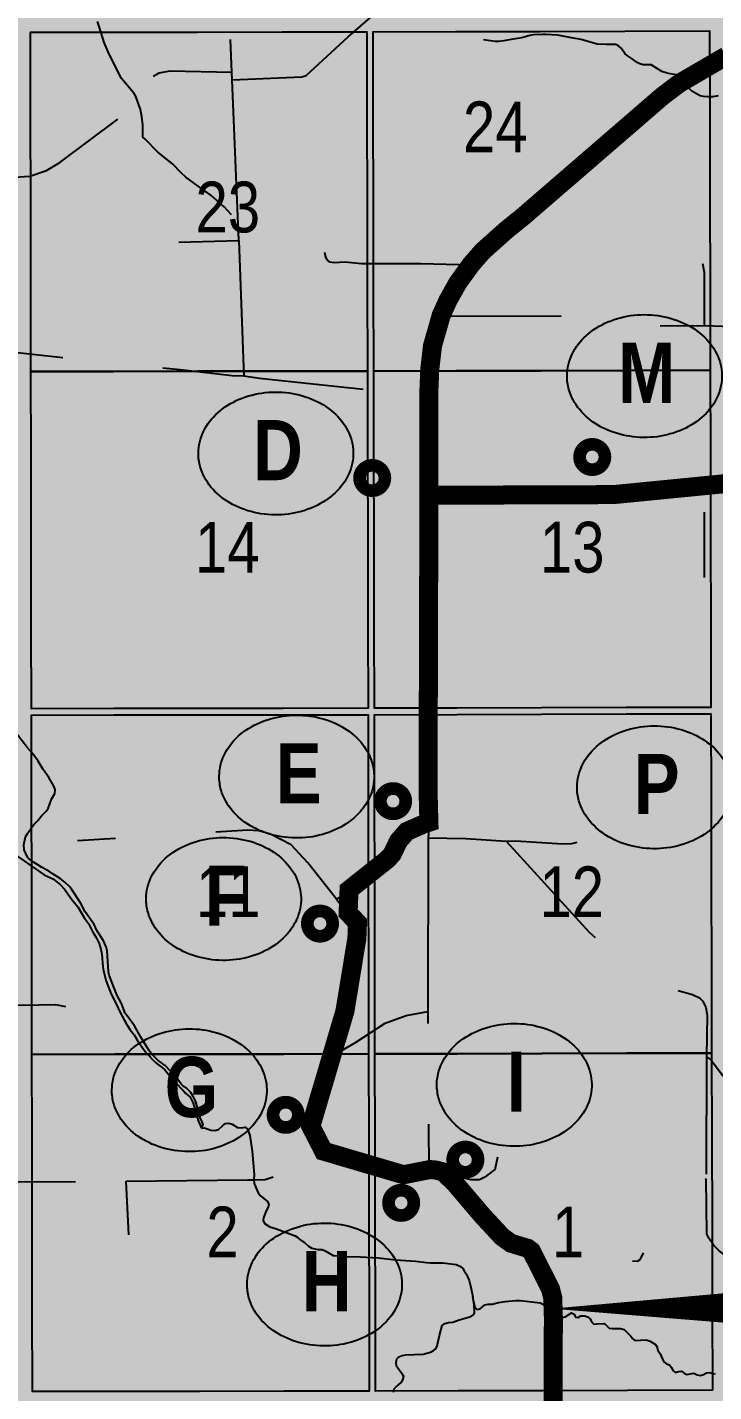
# Model space of a CAD drawing. Extents: x 507565 to 531726, y 6009554 to 6022365.
# Drawn here: x 523152 to 523260.3, y 6015464.9 to 6015680.3 of the extents above; entities that cross this region are included whole.
import ezdxf
from ezdxf.enums import TextEntityAlignment as Align

# ---------------------------------------------------------------- set-up
doc = ezdxf.new("R2010")
doc.units = 0
doc.header["$LTSCALE"] = 5
doc.linetypes.add('DASHED2', pattern=[9.525, 6.35, -3.175])
for name, color, linetype in [('CG-NOTES', 7, 'Continuous'), ('Quarters', 8, 'Continuous'), ('RoadSeg', 57, 'DASHED2'), ('ROUTE-MAP-ROUTE', 90, 'Continuous'), ('T-WATER', 160, 'Continuous'), ('T-WATER-H', 133, 'Continuous')]:
    doc.layers.add(name, color=color, linetype=linetype)
doc.layers.add('ROUTE-MAP-BACKGROUND-H', color=7, linetype='Continuous', true_color=0xf0ebff)
doc.styles.add('120', font='ARIALN.TTF', dxfattribs={"height": 13})
doc.styles.add('BOLD', font='ARIALNB.TTF')

# ---------------------------------------------------------------- blocks, each defined once
blk = doc.blocks.new('AA')
at = {"const_width": 4}
blk.add_lwpolyline([(-1, 0, 1), (1, 0, 1)], format="xyb", close=True, dxfattribs=at)
blk.add_circle((0, 0), 2)
blk = doc.blocks.new('Route_Letters')
h = blk.add_hatch(color=255)
h.dxf.hatch_style = 1
edge = h.paths.add_edge_path()
edge.add_ellipse((-0.12, 0.46), major_axis=(-11.97, 0), ratio=0.789318, start_angle=0, end_angle=360)
at = {"color": 5}
blk.add_open_spline([(-12.34, 0.46), (-12.34, -0.25), (-12.24, -0.97), (-11.72, -2.79), (-11.14, -3.88), (-9.56, -5.81), (-8.54, -6.66), (-6.22, -8.02), (-4.9, -8.54), (-2.12, -9.17), (-0.66, -9.3), (2.22, -9.13), (3.64, -8.84), (6.27, -7.89), (7.48, -7.22), (9.54, -5.6), (10.38, -4.64), (11.6, -2.54), (11.97, -1.4), (12.18, 0.91), (12.02, 2.08), (11.2, 4.3), (10.54, 5.35), (8.8, 7.2), (7.72, 7.99), (5.29, 9.24), (3.93, 9.68), (1.11, 10.18), (-0.35, 10.23), (-3.22, 9.91), (-4.61, 9.55), (-7.16, 8.47), (-8.32, 7.75), (-10.24, 6.02), (-11, 5.02), (-12.05, 2.86), (-12.32, 1.7), (-12.34, 0.52), (-12.34, 0.49), (-12.34, 0.46)], degree=3, knots=[0, 0, 0, 0, 0.219529, 0.219529, 0.575727, 0.575727, 0.931924, 0.931924, 1.288121, 1.288121, 1.644318, 1.644318, 2.000515, 2.000515, 2.356712, 2.356712, 2.712909, 2.712909, 3.069107, 3.069107, 3.425304, 3.425304, 3.781501, 3.781501, 4.137698, 4.137698, 4.493895, 4.493895, 4.850092, 4.850092, 5.20629, 5.20629, 5.562487, 5.562487, 5.918684, 5.918684, 6.274881, 6.274881, 6.283185, 6.283185, 6.283185, 6.283185], dxfattribs=at)
at = {"color": 14, "style": 'BOLD'}
blk.add_attdef('A', text='', height=9.5, dxfattribs=at).set_placement((0.22, 0.98), align=Align.MIDDLE)

msp = doc.modelspace()

# ---------------------------------------------------------------- hatches: boundary and pattern name
at = {"layer": 'ROUTE-MAP-BACKGROUND-H'}
h = msp.add_hatch(color=256, dxfattribs=at)
h.dxf.hatch_style = 1
h.paths.add_polyline_path([(523871.081, 6016124.178), (523873.071, 6015800.356), (523917.515, 6015800.58), (523923.823, 6014811.294), (522926.315, 6014807.962), (522925.895, 6015778.478), (522873.584, 6015778.442), (522873.69, 6016121.495)])
at = {"layer": 'T-WATER-H'}
h = msp.add_hatch(color=256, dxfattribs=at)
h.dxf.hatch_style = 1
h.paths.add_polyline_path([(523133.945, 6015589.961), (523133.575, 6015590.286), (523131.929, 6015592.244), (523131.361, 6015593.153), (523129.807, 6015595.128), (523128.063, 6015596.936), (523126.883, 6015597.926), (523125.442, 6015599.371), (523125.111, 6015599.725), (523124.162, 6015601.002), (523123.003, 6015601.959), (523122.236, 6015602.677), (523120.924, 6015603.508), (523120.124, 6015604.138), (523119.248, 6015604.658), (523117.81, 6015605.356), (523116.237, 6015605.925), (523114.775, 6015606.63), (523112.212, 6015607.502), (523109.862, 6015607.871), (523109.324, 6015608.018), (523107.824, 6015608.612), (523106.492, 6015609.38), (523104.379, 6015610.972), (523102.062, 6015612.907), (523100.044, 6015614.449), (523097.796, 6015616.239), (523096.986, 6015617.134), (523096.072, 6015618.405), (523095.821, 6015618.89), (523095.397, 6015619.972), (523095.15, 6015620.456), (523094.072, 6015622.317), (523093.306, 6015623.768), (523092.439, 6015625.106), (523091.649, 6015626.456), (523091.11, 6015627.347), (523090.174, 6015628.532), (523089.601, 6015629.431), (523088.529, 6015630.53), (523087.611, 6015631.707), (523086.896, 6015632.46), (523085.949, 6015633.686), (523085.081, 6015634.989), (523084.752, 6015635.392), (523084.022, 6015636.085), (523083.031, 6015637.248), (523081.893, 6015638.296), (523080.068, 6015640.77), (523079.044, 6015641.959), (523078.446, 6015642.782), (523078.032, 6015643.205), (523077.771, 6015643.471), (523077.368, 6015643.856), (523076.482, 6015645.151), (523075.797, 6015645.887), (523075.2, 6015646.718), (523074.2, 6015647.815), (523073.842, 6015648.132), (523073.02, 6015648.715), (523072.107, 6015649.198), (523071.582, 6015649.36), (523071.009, 6015649.395), (523069.583, 6015649.386), (523068.937, 6015649.311), (523067.227, 6015648.917), (523066.185, 6015648.552), (523065.269, 6015648.077), (523064.914, 6015647.758), (523064.047, 6015646.545), (523063.667, 6015646.222), (523063.103, 6015646.073), (523062.448, 6015646.027), (523059.394, 6015647.143), (523058.277, 6015647.379), (523057.678, 6015647.473), (523053.648, 6015647.448), (523053.015, 6015647.5), (523051.331, 6015647.817), (523049.475, 6015648.019), (523048.306, 6015648.264), (523047.339, 6015648.659), (523046.309, 6015648.994), (523045.493, 6015649.565), (523044.624, 6015650.376), (523044.185, 6015650.957), (523043.957, 6015651.413), (523043.814, 6015651.745), (523043.616, 6015652.488), (523043.486, 6015653.154), (523043.293, 6015654.082), (523043.275, 6015655.416), (523043.192, 6015656.061), (523042.902, 6015657.214), (523042.54, 6015658.287), (523041.726, 6015660.341), (523040.749, 6015662.12), (523040.423, 6015662.524), (523038.918, 6015664.016), (523037.786, 6015665.013), (523037.088, 6015665.794), (523035.907, 6015666.79), (523035.06, 6015667.333), (523034.113, 6015667.782), (523033.567, 6015667.915), (523032.971, 6015667.994), (523032.3, 6015667.953), (523029.281, 6015667.424), (523027.665, 6015666.967), (523025.551, 6015666.213), (523023.746, 6015665.179), (523022.993, 6015664.523), (523021.67, 6015663.746), (523020.873, 6015663.182), (523019.722, 6015662.143), (523019.012, 6015661.4), (523017.471, 6015660.086), (523016.887, 6015659.509), (523015.739, 6015658.222), (523014.49, 6015656.622), (523013.499, 6015655.549), (523012.211, 6015653.918), (523011.747, 6015653.092), (523010.866, 6015651.767), (523008.446, 6015647.78), (523008.237, 6015647.318), (523007.825, 6015645.639), (523007.634, 6015645.152), (523006.939, 6015643.765), (523006.894, 6015643.614), (523006.801, 6015643.348), (523006.711, 6015643.082), (523005.891, 6015640.689), (523005.394, 6015639.723), (523004.771, 6015638.19), (523003.451, 6015634.721), (523003.002, 6015633.827), (523002.261, 6015631.805), (523001.415, 6015629.792), (523001.049, 6015628.121), (523000.511, 6015626.28), (523000.316, 6015625.379), (523000.207, 6015624.113), (522999.977, 6015622.977), (522999.736, 6015620.505), (522999.726, 6015619.82), (522999.796, 6015619.187), (522999.847, 6015619.042), (523000.25, 6015618.25), (523000.913, 6015617.492), (523001.648, 6015616.127), (523002.044, 6015615.853), (523002.549, 6015615.684), (523003.153, 6015615.596), (523005.008, 6015615.818), (523005.669, 6015615.809), (523006.128, 6015615.575), (523006.546, 6015615.274), (523006.847, 6015614.885), (523007.96, 6015613.143), (523009.144, 6015611.583), (523009.443, 6015611.2), (523010.147, 6015610.459), (523010.533, 6015610.134), (523010.853, 6015609.733), (523011.101, 6015609.301), (523011.268, 6015608.747), (523011.359, 6015608.113), (523011.437, 6015606.766), (523011.628, 6015606.25), (523011.869, 6015605.787), (523012.941, 6015604.104), (523013.928, 6015602.277), (523014.282, 6015601.223), (523014.676, 6015599.516), (523014.88, 6015598.973), (523015.132, 6015598.507), (523016.388, 6015596.989), (523016.637, 6015596.535), (523016.988, 6015595.621), (523016.998, 6015595.595), (523017.251, 6015595.022), (523017.658, 6015594.005), (523018.35, 6015591.87), (523018.504, 6015591.322), (523018.697, 6015590.114), (523018.754, 6015587.447), (523018.629, 6015586.229), (523018.528, 6015582.963), (523018.369, 6015581.783), (523018.288, 6015580.535), (523018.283, 6015577.856), (523018.458, 6015577.315), (523018.882, 6015576.327), (523019.128, 6015575.883), (523019.816, 6015575.161), (523020.589, 6015574.592), (523021.296, 6015573.905), (523022.496, 6015573.076), (523023.947, 6015572.074), (523024.997, 6015571.347), (523027.184, 6015569.999), (523029.473, 6015568.794), (523030.867, 6015568.147), (523031.35, 6015567.963), (523034.063, 6015567.214), (523035.557, 6015566.66), (523037.137, 6015566.224), (523038.111, 6015565.832), (523038.952, 6015565.293), (523039.203, 6015564.869), (523039.29, 6015564.239), (523039.383, 6015562.226), (523039.532, 6015560.937), (523039.901, 6015559.95), (523040.87, 6015558.151), (523041.504, 6015557.413), (523042.704, 6015556.485), (523043.549, 6015555.997), (523043.783, 6015555.893), (523044.789, 6015555.448), (523046.028, 6015555.051), (523047.157, 6015554.389), (523049.486, 6015553.329), (523051.066, 6015552.85), (523051.563, 6015552.617), (523053.199, 6015551.467), (523053.887, 6015550.791), (523055.041, 6015549.809), (523055.7, 6015549.078), (523056.094, 6015548.733), (523056.531, 6015548.452), (523057.953, 6015547.865), (523059.146, 6015547.667), (523059.83, 6015547.652), (523060.458, 6015547.719), (523064.982, 6015548.906), (523065.494, 6015549.144), (523066.284, 6015549.746), (523066.719, 6015550.01), (523067.208, 6015550.217), (523069.422, 6015550.958), (523069.888, 6015551.19), (523071.193, 6015552.092), (523072.046, 6015552.634), (523072.543, 6015552.853), (523073.648, 6015553.211), (523074.845, 6015553.463), (523075.469, 6015553.535), (523077.521, 6015553.644), (523079.676, 6015554.297), (523080.295, 6015554.405), (523080.94, 6015554.461), (523081.554, 6015554.418), (523082.601, 6015554.122), (523083.19, 6015554.018), (523083.804, 6015554.026), (523084.327, 6015554.232), (523086.649, 6015555.446), (523087.088, 6015555.713), (523088.306, 6015556.65), (523089.204, 6015557.176), (523089.712, 6015557.37), (523090.349, 6015557.455), (523091.656, 6015558.212), (523092.619, 6015558.637), (523093.517, 6015559.144), (523094.351, 6015559.692), (523094.72, 6015560.005), (523095.793, 6015561.126), (523096.228, 6015561.398), (523097.906, 6015562.194), (523098.189, 6015562.328), (523098.606, 6015562.649), (523098.909, 6015562.996), (523099.566, 6015563.747), (523099.862, 6015564.162), (523100.837, 6015565.981), (523101.057, 6015566.465), (523101.366, 6015567.524), (523101.596, 6015567.98), (523102.232, 6015568.741), (523102.597, 6015569.07), (523103.035, 6015569.363), (523103.531, 6015569.603), (523104.535, 6015569.978), (523107.448, 6015570.625), (523108.031, 6015570.782), (523109.082, 6015571.173), (523109.752, 6015571.21), (523110.353, 6015571.117), (523110.888, 6015570.939), (523111.362, 6015570.707), (523112.722, 6015569.884), (523113.908, 6015568.953), (523114.924, 6015567.881), (523115.303, 6015567.55), (523115.727, 6015567.285), (523118.804, 6015566.227), (523121.498, 6015565.432), (523121.7, 6015564.919), (523121.472, 6015564.459), (523120.049, 6015563.124), (523119.448, 6015562.337), (523118.982, 6015561.43), (523118.628, 6015560.429), (523118.471, 6015559.875), (523118.383, 6015558.635), (523118.473, 6015555.174), (523118.797, 6015551.132), (523118.951, 6015546.295), (523119.025, 6015545.609), (523119.054, 6015545.463), (523119.499, 6015543.212), (523120.358, 6015541.205), (523120.669, 6015540.836), (523121.496, 6015540.264), (523122.602, 6015539.667), (523123.321, 6015539.247), (523124.621, 6015537.731), (523125.358, 6015536.652), (523125.772, 6015536.125), (523126.133, 6015535.815), (523126.575, 6015535.547), (523128.595, 6015534.829), (523129.178, 6015534.715), (523129.786, 6015534.666), (523131.161, 6015534.72), (523131.789, 6015534.814), (523132.356, 6015534.948), (523133.957, 6015535.482), (523135.497, 6015536.152), (523136.419, 6015536.697), (523137.587, 6015537.619), (523139.81, 6015538.937), (523141.434, 6015539.498), (523143.257, 6015539.87), (523145.457, 6015540.599), (523145.88, 6015540.87), (523146.173, 6015541.296), (523146.934, 6015543.284), (523147.067, 6015543.82), (523147.09, 6015544.498), (523147.031, 6015545.16), (523146.978, 6015545.519), (523146.581, 6015548.247), (523146.65, 6015548.849), (523146.891, 6015549.288), (523147.257, 6015549.633), (523147.702, 6015549.907), (523148.144, 6015550.051), (523148.712, 6015550.056), (523149.294, 6015549.988), (523149.823, 6015549.853), (523152.059, 6015548.28), (523154.64, 6015546.442), (523156.051, 6015545.811), (523156.422, 6015545.538), (523157.197, 6015544.92), (523157.871, 6015544.191), (523159.008, 6015542.568), (523159.964, 6015541.438), (523161.03, 6015539.642), (523161.629, 6015538.808), (523162.357, 6015537.432), (523162.887, 6015536.578), (523163.314, 6015535.624), (523163.616, 6015534.719), (523163.772, 6015533.946), (523163.914, 6015531.939), (523164.012, 6015531.316), (523164.444, 6015529.69), (523165.212, 6015527.627), (523165.966, 6015526.204), (523166.642, 6015524.718), (523167.664, 6015522.885), (523168.235, 6015522.003), (523168.857, 6015521.212), (523169.364, 6015520.309), (523170.448, 6015518.774), (523170.789, 6015518.29), (523172.181, 6015516.897), (523172.531, 6015516.565), (523173.349, 6015515.997), (523173.705, 6015515.671), (523175.269, 6015513.796), (523176.648, 6015512.393), (523176.948, 6015512.001), (523177.667, 6015511.365), (523178.145, 6015510.443), (523178.954, 6015507.712), (523179.45, 6015506.489), (523179.45, 6015506.489), (523179.741, 6015507.05), (523179.562, 6015507.471), (523179.322, 6015508.028), (523178.544, 6015510.789), (523178.056, 6015511.697), (523177.77, 6015512.107), (523177.093, 6015512.799), (523176.648, 6015513.05), (523176.308, 6015513.387), (523175.41, 6015514.573), (523173.759, 6015516.359), (523172.586, 6015517.219), (523171.53, 6015518.248), (523171.182, 6015518.774), (523169.888, 6015520.816), (523168.9, 6015522.622), (523167.455, 6015524.606), (523166.861, 6015526.158), (523166.139, 6015527.521), (523164.934, 6015530.632), (523164.809, 6015531.228), (523164.605, 6015534.456), (523164.431, 6015535.084), (523164.233, 6015535.568), (523163.997, 6015536.032), (523162.96, 6015537.693), (523162.529, 6015538.611), (523161.143, 6015540.64), (523160.393, 6015542.061), (523158.997, 6015544.194), (523158.702, 6015544.586), (523157.985, 6015545.274), (523157.672, 6015545.541), (523157.199, 6015545.901), (523155.922, 6015546.667), (523155.543, 6015546.958), (523154.218, 6015547.66), (523153.064, 6015548.438), (523152.209, 6015549.045), (523152.057, 6015549.259), (523151.703, 6015549.916), (523151.511, 6015550.432), (523151.452, 6015551.196), (523151.707, 6015552.485), (523152.048, 6015552.999), (523152.608, 6015553.845), (523153.05, 6015554.405), (523153.65, 6015555.023), (523154.239, 6015555.798), (523154.97, 6015556.54), (523155.265, 6015556.923), (523155.831, 6015558.417), (523156.325, 6015559.303), (523156.385, 6015559.918), (523156.191, 6015560.449), (523155.394, 6015561.829), (523154.522, 6015563.079), (523153.727, 6015564.402), (523153.023, 6015565.367), (523152.512, 6015566.007), (523152.016, 6015566.529), (523150.238, 6015568.84), (523149.713, 6015569.818), (523149.377, 6015570.159), (523149.097, 6015570.553), (523148.867, 6015571.008), (523147.994, 6015572.334), (523147.488, 6015573.317), (523146.666, 6015575.298), (523145.941, 6015576.695), (523145.732, 6015577.258), (523145.116, 6015579.572), (523144.897, 6015580.05), (523143.194, 6015581.987), (523141.775, 6015583.474), (523140.677, 6015584.53), (523139.712, 6015585.758), (523138.664, 6015586.845), (523137.799, 6015587.457), (523136.37, 6015588.082), (523135.913, 6015588.382), (523135.198, 6015589.048)])

# ---------------------------------------------------------------- linework, layer by layer
at = {"color": 170, "flags": 128}
msp.add_lwpolyline([(523234.696, 6015477.986, 0, 4.997, 0), (523263.979, 6015478.105, 0, 0, 0)], format="xyseb", dxfattribs=at)
at = {"layer": 'Quarters'}
for points in [[(523205.62, 6015639.362), (523205.644, 6015625.972), (523192.293, 6015625.958), (523178.943, 6015625.944), (523165.592, 6015625.93), (523162.383, 6015625.926), (523152.576, 6015625.917), (523152.557, 6015639.306), (523152.538, 6015652.696), (523152.519, 6015666.085), (523152.5, 6015679.475), (523165.511, 6015679.489), (523178.857, 6015679.503), (523192.203, 6015679.517), (523205.549, 6015679.531), (523205.573, 6015666.141), (523205.596, 6015652.751), (523205.62, 6015639.362)], [(523219.664, 6015626.01), (523206.648, 6015625.975), (523206.624, 6015639.364), (523206.601, 6015652.754), (523206.577, 6015666.144), (523206.554, 6015679.533), (523219.565, 6015679.569), (523232.911, 6015679.605), (523246.256, 6015679.642), (523259.602, 6015679.678), (523259.631, 6015666.288), (523259.659, 6015652.899), (523259.687, 6015639.509), (523259.715, 6015626.119), (523246.365, 6015626.083), (523233.014, 6015626.047), (523219.664, 6015626.01)], [(523205.715, 6015585.803), (523205.738, 6015572.748), (523192.383, 6015572.734), (523179.027, 6015572.72), (523165.672, 6015572.707), (523152.652, 6015572.693), (523152.633, 6015585.748), (523152.614, 6015599.137), (523152.595, 6015612.527), (523152.576, 6015625.917), (523162.383, 6015625.926), (523165.592, 6015625.93), (523178.943, 6015625.944), (523192.293, 6015625.958), (523205.644, 6015625.972), (523205.667, 6015612.582), (523205.691, 6015599.193), (523205.715, 6015585.803)], [(523219.762, 6015572.786), (523206.742, 6015572.751), (523206.719, 6015585.806), (523206.695, 6015599.196), (523206.672, 6015612.585), (523206.648, 6015625.975), (523219.664, 6015626.01), (523233.014, 6015626.047), (523246.365, 6015626.083), (523259.715, 6015626.119), (523259.744, 6015612.729), (523259.772, 6015599.34), (523259.8, 6015585.95), (523259.828, 6015572.895), (523246.473, 6015572.859), (523233.117, 6015572.823), (523219.762, 6015572.786)], [(523205.81, 6015531.575), (523205.834, 6015518.185), (523192.474, 6015518.172), (523179.114, 6015518.158), (523165.754, 6015518.144), (523152.729, 6015518.13), (523152.71, 6015531.52), (523152.691, 6015544.91), (523152.672, 6015558.299), (523152.653, 6015571.689), (523165.674, 6015571.702), (523179.029, 6015571.716), (523192.384, 6015571.73), (523205.739, 6015571.744), (523205.763, 6015558.354), (523205.787, 6015544.965), (523205.81, 6015531.575)], [(523219.863, 6015518.223), (523206.838, 6015518.188), (523206.815, 6015531.578), (523206.791, 6015544.967), (523206.767, 6015558.357), (523206.744, 6015571.747), (523219.764, 6015571.782), (523233.119, 6015571.818), (523246.475, 6015571.855), (523259.83, 6015571.891), (523259.858, 6015558.501), (523259.886, 6015545.111), (523259.915, 6015531.722), (523259.943, 6015518.332), (523246.583, 6015518.296), (523233.223, 6015518.259), (523219.863, 6015518.223)], [(523205.905, 6015478.016), (523205.928, 6015464.961), (523192.563, 6015464.947), (523179.199, 6015464.934), (523165.834, 6015464.92), (523152.805, 6015464.907), (523152.786, 6015477.961), (523152.767, 6015491.351), (523152.748, 6015504.741), (523152.729, 6015518.13), (523165.754, 6015518.144), (523179.114, 6015518.158), (523192.474, 6015518.172), (523205.834, 6015518.185), (523205.858, 6015504.796), (523205.881, 6015491.406), (523205.905, 6015478.016)], [(523219.962, 6015464.999), (523206.932, 6015464.964), (523206.909, 6015478.019), (523206.886, 6015491.409), (523206.862, 6015504.798), (523206.838, 6015518.188), (523219.863, 6015518.223), (523233.223, 6015518.259), (523246.583, 6015518.296), (523259.943, 6015518.332), (523259.971, 6015504.942), (523259.999, 6015491.552), (523260.028, 6015478.162), (523260.055, 6015465.107), (523246.691, 6015465.071), (523233.327, 6015465.035), (523219.962, 6015464.999)]]:
    msp.add_lwpolyline(points, close=True, dxfattribs=at)
at = {"layer": 'RoadSeg', "flags": 128}
for points in [[(523185.345, 6015646.583), (523184.313, 6015671.957), (523184.246, 6015673.19), (523183.58, 6015692.204), (523182.848, 6015694.069), (523181.283, 6015696.2), (523176.787, 6015699.663), (523175.921, 6015700.796), (523174.223, 6015713.483), (523182.448, 6015713.55)], [(523184.313, 6015671.957), (523195.302, 6015672.424), (523195.968, 6015672.657), (523202.595, 6015678.751), (523215.049, 6015689.54), (523215.682, 6015689.807)], [(523217.313, 6015634.661), (523218.412, 6015637.092), (523219.944, 6015639.823), (523222.042, 6015642.72), (523223.874, 6015644.818), (523227.603, 6015648.148), (523230.201, 6015650.246), (523252.146, 6015669.227), (523254.876, 6015671.292), (523268.862, 6015679.45), (523264.733, 6015681.382), (523254.943, 6015685.611), (523253.811, 6015685.977), (523253.045, 6015686.044), (523251.946, 6015685.811), (523247.75, 6015683.813)], [(523171.925, 6015672.557), (523172.791, 6015673.056), (523174.556, 6015673.356), (523184.246, 6015673.19)], [(523106.823, 6015640.356), (523110.353, 6015644.085), (523111.152, 6015645.451), (523111.785, 6015648.448), (523112.218, 6015652.71), (523113.217, 6015658.171), (523113.416, 6015659.004), (523113.949, 6015659.437), (523131.032, 6015661.268), (523133.496, 6015661.868), (523134.862, 6015662.567), (523135.594, 6015662.734), (523136.76, 6015662.034), (523143.553, 6015655.974), (523144.153, 6015655.574), (523144.785, 6015655.474), (523148.315, 6015656.473), (523152.411, 6015656.773), (523155.042, 6015657.639), (523157.14, 6015658.904), (523166.264, 6015665.731)], [(523175.888, 6015646.35), (523185.345, 6015646.583), (523186.178, 6015625.171)], [(523222.042, 6015642.72), (523214.083, 6015642.92), (523204.726, 6015642.887), (523202.062, 6015643.153), (523200.397, 6015643.053), (523199.731, 6015643.153), (523199.331, 6015643.486), (523199.065, 6015643.919), (523198.932, 6015644.685)], [(523258.806, 6015633.163), (523258.839, 6015641.521), (523258.539, 6015642.92)], [(523258.739, 6015607.888), (523265.166, 6015608.62), (523267.564, 6015608.753), (523269.795, 6015608.654), (523270.727, 6015608.421), (523271.926, 6015608.82), (523272.958, 6015609.753), (523294.77, 6015638.457), (523295.869, 6015639.823), (523296.701, 6015640.489), (523298.466, 6015640.722), (523311.087, 6015640.755), (523313.085, 6015640.589), (523324.074, 6015634.362), (523325.173, 6015633.962), (523326.572, 6015633.729), (523326.871, 6015633.496)], [(523215.349, 6015622.007), (523215.515, 6015626.136), (523215.948, 6015629.866), (523217.313, 6015634.661), (523218.845, 6015634.661), (523241.489, 6015634.695), (523242.189, 6015634.595), (523244.986, 6015633.429), (523245.952, 6015633.229), (523251.446, 6015633.096), (523258.806, 6015633.163), (523263.035, 6015633.029), (523265.133, 6015633.196), (523270.061, 6015633.029), (523271.26, 6015634.361), (523271.426, 6015634.795), (523271.393, 6015635.494)], [(523202.328, 6015543.685), (523208.622, 6015548.747), (523209.321, 6015549.512), (523210.587, 6015551.977), (523211.453, 6015552.976), (523212.119, 6015553.442), (523215.382, 6015554.74), (523215.249, 6015559.836), (523215.382, 6015606.289), (523215.349, 6015622.007), (523188.609, 6015624.804), (523186.178, 6015625.171), (523184.313, 6015625.237), (523176.121, 6015626.203), (523169.028, 6015626.836), (523140.29, 6015629.999)], [(523215.382, 6015606.289), (523230.534, 6015606.456), (523245.053, 6015606.389), (523258.739, 6015607.888), (523258.739, 6015593.402)], [(523006.389, 6015563.432), (523009.053, 6015561.667), (523011.118, 6015558.936), (523012.816, 6015557.005), (523013.116, 6015555.74), (523013.349, 6015552.676), (523013.349, 6015547.781), (523013.549, 6015546.482), (523014.115, 6015545.383), (523014.781, 6015544.983), (523015.513, 6015544.817), (523019.343, 6015544.617), (523032.297, 6015544.084), (523041.954, 6015543.884), (523045.084, 6015543.585), (523048.98, 6015542.353), (523052.943, 6015542.653), (523053.809, 6015542.519), (523054.974, 6015541.753), (523062.267, 6015534.327), (523065.164, 6015531.663), (523067.029, 6015530.831), (523069.327, 6015530.398), (523070.759, 6015530.098), (523073.523, 6015528.866), (523078.018, 6015525.836), (523078.917, 6015525.703), (523079.716, 6015526.102), (523080.782, 6015526.235), (523089.906, 6015526.102), (523097.399, 6015526.269), (523103.493, 6015526.136), (523125.171, 6015526.135), (523151.146, 6015525.902), (523156.44, 6015526.002), (523158.039, 6015525.669)], [(523200.763, 6015542.619), (523202.461, 6015540.455), (523202.861, 6015540.621), (523202.461, 6015541.82), (523202.328, 6015543.685), (523200.763, 6015542.619), (523196.267, 6015548.347), (523193.637, 6015551.177), (523190.34, 6015552.876), (523188.542, 6015553.408), (523186.777, 6015553.542), (523159.904, 6015551.844)], [(523215.382, 6015554.74), (523215.216, 6015552.276), (523215.182, 6015524.87), (523215.249, 6015508.753), (523215.349, 6015499.728), (523212.618, 6015499.296), (523211.053, 6015499.229), (523209.954, 6015499.362), (523206.524, 6015500.394), (523199.664, 6015502.925), (523198.232, 6015504.058), (523197.966, 6015504.524), (523197.333, 6015505.989), (523197, 6015507.787), (523197.267, 6015508.287), (523199.897, 6015517.744), (523202.095, 6015525.902), (523203.494, 6015534.028), (523203.727, 6015536.225), (523203.66, 6015537.857), (523202.861, 6015540.621)], [(523227.603, 6015551.743), (523221.176, 6015552.143), (523215.216, 6015552.276)], [(523238.692, 6015551.544), (523237.86, 6015551.344), (523236.494, 6015551.311), (523229.002, 6015551.777), (523227.603, 6015551.743), (523240.624, 6015537.391), (523248.083, 6015530.664), (523250.014, 6015529.532), (523256.907, 6015527.568), (523258.006, 6015527.035), (523258.539, 6015526.535), (523259.039, 6015525.503), (523259.239, 6015524.337), (523259.139, 6015517.81), (523259.072, 6015498.463)], [(523199.897, 6015517.744), (523203.76, 6015520.008), (523208.422, 6015523.039), (523211.752, 6015524.238), (523215.182, 6015524.87)], [(523282.982, 6015511.55), (523281.117, 6015511.683), (523270.161, 6015510.484), (523266.698, 6015510.318), (523265.499, 6015510.851), (523264.5, 6015511.75), (523261.669, 6015514.813), (523259.705, 6015517.344), (523259.139, 6015517.81)], [(523168.029, 6015489.638), (523167.596, 6015498.13), (523186.744, 6015498.296), (523187.676, 6015498.297), (523189.508, 6015498.363), (523190.94, 6015498.829), (523194.27, 6015500.927), (523194.736, 6015501.36), (523195.135, 6015501.926), (523195.568, 6015503.125), (523197, 6015507.787)], [(523215.349, 6015499.728), (523217.613, 6015499.329), (523221.975, 6015498.363), (523223.307, 6015498.363), (523224.506, 6015498.962), (523225.772, 6015499.928), (523226.205, 6015501.926)], [(523131.432, 6015493.268), (523131.432, 6015495.999), (523131.798, 6015496.964), (523132.897, 6015497.63), (523135.128, 6015497.93), (523167.596, 6015498.13)], [(523228.269, 6015454.04), (523228.669, 6015454.673), (523229.102, 6015454.873), (523233.697, 6015454.873), (523234.929, 6015455.006), (523234.996, 6015475.419), (523235.029, 6015475.819), (523234.896, 6015479.748), (523234.563, 6015481.08), (523231.533, 6015487.074), (523230.966, 6015487.507), (523228.302, 6015488.273), (523226.904, 6015489.272), (523223.84, 6015492.502), (523219.511, 6015497.497), (523217.613, 6015499.329)], [(523279.119, 6015485.809), (523278.153, 6015485.642), (523272.425, 6015483.245), (523270.827, 6015482.912), (523269.562, 6015483.045), (523266.631, 6015483.878), (523264.7, 6015484.643), (523263.501, 6015485.343), (523261.137, 6015487.108), (523260.271, 6015487.94), (523259.472, 6015489.106), (523259.205, 6015489.772), (523259.072, 6015498.463), (523254.776, 6015492.669), (523253.91, 6015492.269), (523251.946, 6015491.736), (523251.18, 6015491.27), (523248.616, 6015485.676), (523248.216, 6015485.443), (523247.483, 6015485.509)]]:
    msp.add_lwpolyline(points, dxfattribs=at)
at = {"layer": 'ROUTE-MAP-ROUTE', "linetype": 'Continuous', "const_width": 3}
for points in [[(523262.218, 6015675.707), (523261.641, 6015675.37), (523261.064, 6015675.033), (523259.909, 6015674.36), (523258.178, 6015673.35), (523257.023, 6015672.677), (523254.876, 6015671.424), (523254.727, 6015671.311), (523254.194, 6015670.908), (523253.662, 6015670.505), (523252.144, 6015669.356), (523252.068, 6015669.29), (523251.562, 6015668.853), (523249.036, 6015666.668), (523248.531, 6015666.231), (523246.005, 6015664.046), (523238.427, 6015657.492), (523237.921, 6015657.055), (523234.385, 6015653.996), (523232.364, 6015652.248), (523231.859, 6015651.811), (523230.176, 6015650.356), (523229.828, 6015650.075), (523228.788, 6015649.236), (523227.575, 6015648.256), (523226.247, 6015647.07), (523224.753, 6015645.735), (523223.842, 6015644.922), (523222.01, 6015642.823), (523219.911, 6015639.922), (523218.376, 6015637.19), (523217.276, 6015634.755), (523215.91, 6015629.957), (523215.846, 6015629.402), (523215.477, 6015626.225), (523215.309, 6015622.089), (523215.337, 6015609.691), (523215.344, 6015606.356), (523215.319, 6015597.684), (523215.308, 6015593.681), (523215.292, 6015588.344), (523215.277, 6015583.007), (523215.215, 6015561.66), (523215.21, 6015559.857), (523215.343, 6015554.757), (523214.391, 6015554.433), (523211.85, 6015553.31), (523210.543, 6015551.804), (523209.568, 6015549.756), (523208.821, 6015548.922), (523202.747, 6015544.102), (523202.601, 6015540.458), (523204.072, 6015538.915), (523203.988, 6015536.456), (523202.099, 6015524.956), (523196.72, 6015506.762), (523198.728, 6015502.849), (523211.341, 6015499.127), (523215.465, 6015499.939), (523215.923, 6015499.921), (523216.505, 6015499.857), (523217.142, 6015499.684), (523217.628, 6015499.554), (523219.52, 6015497.688), (523219.955, 6015497.177), (523221.685, 6015495.142), (523223.415, 6015493.108), (523223.833, 6015492.617), (523223.849, 6015492.6), (523226.883, 6015489.335), (523227.598, 6015488.812), (523228.279, 6015488.314), (523230.67, 6015487.591), (523230.936, 6015487.519), (523231.503, 6015487.085), (523232.813, 6015484.49), (523233.414, 6015483.298), (523234.316, 6015481.511), (523234.537, 6015481.073), (523234.872, 6015479.736), (523234.922, 6015478.27), (523235.006, 6015475.797), (523234.972, 6015475.396), (523234.971, 6015474.938), (523234.963, 6015472.269), (523234.954, 6015469.601), (523234.946, 6015466.932), (523234.94, 6015464.931), (523234.932, 6015462.263)], [(523215.322, 6015606.38), (523244.483, 6015606.484), (523268.799, 6015608.874), (523272.283, 6015607.474), (523286.162, 6015597.071), (523287.962, 6015594.49), (523272.822, 6015565.463), (523274.872, 6015562.293), (523317.962, 6015562.354), (523322.413, 6015561.945), (523323.158, 6015560.556), (523327.479, 6015550.388), (523346.625, 6015550.489), (523351.543, 6015538.378), (523370.787, 6015492.256), (523342.537, 6015481.765)]]:
    msp.add_lwpolyline(points, dxfattribs=at)
at = {"layer": 'T-WATER', "linetype": 'Continuous', "flags": 128}
for points in [[(523184.22, 6015650.65), (523183.069, 6015651.917), (523181.952, 6015652.84), (523181.31, 6015653.428), (523180.972, 6015653.734), (523179.185, 6015655.029), (523177.021, 6015656.596), (523176.258, 6015657.266), (523174.882, 6015658.686), (523172.594, 6015660.556), (523170.536, 6015662.652), (523170.209, 6015662.921), (523170.203, 6015664.844), (523170.074, 6015666.124), (523169.864, 6015667.298), (523169.287, 6015668.9), (523169.064, 6015669.407), (523168.79, 6015669.835), (523166.875, 6015672.143), (523166.364, 6015673.078), (523164.75, 6015676.352), (523164.108, 6015677.873), (523163.368, 6015680.192), (523163.06, 6015681.171)], [(523259.947, 6015669.254), (523259.932, 6015669.257), (523259.25, 6015669.247), (523258.642, 6015669.3), (523258.153, 6015669.409), (523256.829, 6015670.184), (523256.459, 6015670.525), (523255.54, 6015671.716), (523254.716, 6015672.592), (523254.343, 6015672.736), (523253.093, 6015672.966), (523252.066, 6015673.281), (523250.399, 6015674.31), (523249.162, 6015674.33), (523248.627, 6015674.458), (523248.199, 6015674.688), (523247.427, 6015675.279), (523246.608, 6015675.801), (523246.264, 6015676.135), (523245.66, 6015676.974), (523245.267, 6015677.302), (523244.82, 6015677.524), (523243.29, 6015677.527), (523241.908, 6015677.602), (523239.36, 6015678.347), (523238.082, 6015678.511), (523235.698, 6015678.987), (523233.75, 6015679.11), (523233.198, 6015679.09), (523231.862, 6015679.044), (523231.276, 6015678.944), (523230.02, 6015678.609), (523228.308, 6015678.338), (523227.176, 6015678.089), (523226.381, 6015678.014), (523225.78, 6015678.011), (523223.961, 6015678.259)], [(523260.943, 6015669.433), (523260.107, 6015669.258), (523259.947, 6015669.254)], [(523153.05, 6015554.405), (523153.65, 6015555.023), (523154.239, 6015555.798), (523154.97, 6015556.54), (523155.265, 6015556.923), (523155.831, 6015558.417), (523156.325, 6015559.303), (523156.385, 6015559.918), (523156.191, 6015560.449), (523155.394, 6015561.829), (523154.522, 6015563.079), (523153.727, 6015564.402), (523153.023, 6015565.367), (523152.512, 6015566.007), (523152.016, 6015566.529), (523150.238, 6015568.84), (523149.713, 6015569.818), (523149.377, 6015570.159), (523149.097, 6015570.553), (523148.867, 6015571.008), (523148.007, 6015572.314)], [(523152.048, 6015552.999), (523152.608, 6015553.845), (523153.05, 6015554.405)], [(523152.057, 6015549.259), (523151.703, 6015549.916), (523151.511, 6015550.432), (523151.452, 6015551.196), (523151.707, 6015552.485), (523152.048, 6015552.999)], [(523146.978, 6015545.519), (523146.581, 6015548.247), (523146.65, 6015548.849), (523146.891, 6015549.288), (523147.257, 6015549.633), (523147.702, 6015549.907), (523148.144, 6015550.051), (523148.712, 6015550.056), (523149.294, 6015549.988), (523149.823, 6015549.853), (523152.059, 6015548.28)], [(523153.064, 6015548.438), (523152.209, 6015549.045), (523152.057, 6015549.259)], [(523152.059, 6015548.28), (523154.64, 6015546.442), (523156.051, 6015545.811), (523156.422, 6015545.538)], [(523157.672, 6015545.541), (523157.199, 6015545.901), (523155.922, 6015546.667), (523155.543, 6015546.958), (523154.218, 6015547.66), (523153.064, 6015548.438)], [(523156.422, 6015545.538), (523157.197, 6015544.92), (523157.871, 6015544.191), (523159.008, 6015542.568), (523159.964, 6015541.438), (523161.03, 6015539.642), (523161.629, 6015538.808), (523162.357, 6015537.432), (523162.887, 6015536.578), (523163.314, 6015535.624), (523163.616, 6015534.719), (523163.772, 6015533.946), (523163.914, 6015531.939), (523164.012, 6015531.316), (523164.444, 6015529.69), (523165.212, 6015527.627), (523165.966, 6015526.204), (523166.642, 6015524.718), (523167.664, 6015522.885), (523168.235, 6015522.003), (523168.857, 6015521.212), (523169.364, 6015520.309), (523170.448, 6015518.774)], [(523164.605, 6015534.456), (523164.431, 6015535.084), (523164.233, 6015535.568), (523163.997, 6015536.032), (523162.96, 6015537.693), (523162.529, 6015538.611), (523161.143, 6015540.64), (523160.393, 6015542.061), (523158.997, 6015544.194), (523158.702, 6015544.586), (523157.985, 6015545.274), (523157.672, 6015545.541)], [(523171.182, 6015518.774), (523169.888, 6015520.816), (523168.9, 6015522.622), (523167.455, 6015524.606), (523166.861, 6015526.158), (523166.139, 6015527.521), (523164.934, 6015530.632), (523164.809, 6015531.228), (523164.605, 6015534.456)], [(523170.448, 6015518.774), (523170.789, 6015518.29), (523172.181, 6015516.897), (523172.531, 6015516.565), (523173.349, 6015515.997), (523173.705, 6015515.671), (523175.269, 6015513.796), (523176.648, 6015512.393), (523176.948, 6015512.001), (523177.667, 6015511.365), (523178.145, 6015510.443), (523178.954, 6015507.712), (523179.45, 6015506.489)], [(523179.45, 6015506.489), (523179.741, 6015507.05), (523179.562, 6015507.471), (523179.322, 6015508.028), (523178.544, 6015510.789), (523178.056, 6015511.697), (523177.77, 6015512.107), (523177.093, 6015512.799), (523176.648, 6015513.05), (523176.308, 6015513.387), (523175.41, 6015514.573), (523173.759, 6015516.359), (523172.586, 6015517.219), (523171.53, 6015518.248), (523171.182, 6015518.774)], [(523179.45, 6015506.489), (523179.564, 6015506.497), (523179.959, 6015506.523), (523180.949, 6015506.184), (523181.572, 6015506.127), (523182.132, 6015506.271), (523182.845, 6015506.919), (523183.243, 6015507.197), (523183.801, 6015507.276), (523184.29, 6015507.092), (523185.161, 6015506.601), (523185.776, 6015506.533), (523186.356, 6015506.627), (523186.733, 6015506.325), (523187.108, 6015505.296), (523187.465, 6015502.836), (523187.765, 6015499.18), (523187.721, 6015498.374), (523187.807, 6015497.768), (523188.188, 6015496.743), (523188.423, 6015496.267), (523188.713, 6015495.865), (523189.866, 6015494.906), (523190.081, 6015494.403), (523189.933, 6015493.883), (523189.685, 6015493.427), (523189.304, 6015492.457), (523189.217, 6015492.02), (523189.19, 6015491.886), (523189.433, 6015491.439), (523189.827, 6015491.146), (523190.265, 6015490.91), (523191.326, 6015490.608), (523194.236, 6015489.468), (523194.654, 6015489.207), (523195.002, 6015488.883), (523195.828, 6015488.307), (523196.35, 6015487.873), (523196.869, 6015487.557), (523197.845, 6015487.315), (523198.491, 6015487.321), (523198.984, 6015487.14), (523200.221, 6015486.393), (523200.815, 6015486.344), (523201.34, 6015486.22), (523204.57, 6015486.166), (523206.354, 6015486.073), (523206.463, 6015486.067), (523207.36, 6015485.989), (523208.294, 6015485.907), (523210.093, 6015485.674), (523213.214, 6015485.472), (523214.983, 6015485.247), (523215.586, 6015485.198), (523217.566, 6015485.218), (523219.642, 6015484.972), (523220.313, 6015484.646), (523220.673, 6015484.335), (523220.899, 6015483.974), (523221.196, 6015483.496), (523221.684, 6015482.419), (523221.908, 6015481.615), (523222.001, 6015481.135), (523222.25, 6015479.845)], [(523209.748, 6015464.803), (523209.839, 6015465.353), (523210.137, 6015465.61), (523210.958, 6015466.318), (523211.23, 6015466.746), (523211.378, 6015467.252), (523211.126, 6015467.709), (523210.8, 6015468.085), (523210.257, 6015468.906), (523210.155, 6015469.503), (523210.268, 6015470.049), (523210.603, 6015470.393), (523211.105, 6015470.589), (523211.71, 6015470.692), (523214.422, 6015470.823), (523215.022, 6015470.936), (523215.577, 6015471.111), (523216.043, 6015471.357), (523216.446, 6015471.666), (523216.664, 6015472.131), (523217.011, 6015473.775), (523217.459, 6015475.337), (523217.847, 6015475.651), (523218.419, 6015475.783), (523219.098, 6015475.835), (523220.12, 6015476.245), (523221.8, 6015476.673), (523222.251, 6015476.936), (523222.541, 6015477.344), (523222.479, 6015478.625)], [(523222.25, 6015479.845), (523222.281, 6015479.576), (523222.321, 6015479.222), (523222.479, 6015478.625)], [(523222.479, 6015478.625), (523222.477, 6015478.658), (523222.25, 6015479.845)], [(523222.479, 6015478.625), (523222.58, 6015478.244), (523222.933, 6015477.879), (523223.432, 6015477.969), (523224.175, 6015478.593), (523224.668, 6015478.686), (523225.299, 6015478.684), (523226.314, 6015478.945), (523227.351, 6015479.107), (523229.026, 6015479.295), (523229.768, 6015479.296), (523232.91, 6015478.89), (523233.786, 6015478.456), (523233.872, 6015478.413), (523233.962, 6015477.972), (523233.788, 6015477.724), (523233.676, 6015477.565), (523233.589, 6015476.907), (523233.725, 6015476.408), (523233.793, 6015476.366), (523235.981, 6015476.509), (523236.828, 6015476.681), (523237.838, 6015477.331), (523238.267, 6015477.138), (523238.485, 6015476.669), (523238.866, 6015476.594), (523239.296, 6015476.848), (523239.908, 6015476.86), (523240.384, 6015476.709), (523240.774, 6015476.365), (523241.011, 6015475.896), (523241.342, 6015475.526), (523241.873, 6015475.601), (523243, 6015475.629), (523243.079, 6015475.604), (523243.778, 6015474.924), (523244.269, 6015474.852), (523245.547, 6015474.855), (523246.134, 6015474.68), (523247.211, 6015473.668), (523247.476, 6015473.259), (523247.813, 6015472.936), (523249.591, 6015473.058), (523250.221, 6015472.866), (523251.067, 6015472.333), (523251.332, 6015471.924), (523251.464, 6015471.364), (523251.748, 6015470.956), (523252.165, 6015470.011), (523252.425, 6015469.572), (523252.835, 6015469.297), (523253.317, 6015469.106), (523253.601, 6015468.694), (523253.814, 6015468.205), (523254.216, 6015467.925), (523254.708, 6015468.08), (523255.206, 6015468.136), (523255.586, 6015467.809), (523256.043, 6015467.604), (523257.125, 6015467.799), (523257.658, 6015467.552)], [(523257.658, 6015467.552), (523258.149, 6015467.454), (523258.638, 6015467.607), (523259.14, 6015467.869), (523259.64, 6015467.884), (523260.266, 6015467.675), (523260.559, 6015467.727)]]:
    msp.add_lwpolyline(points, dxfattribs=at)

# ---------------------------------------------------------------- block references
at = {"layer": 'CG-NOTES', "xscale": 0.9994723600900708, "yscale": 0.9994723600900708, "zscale": 0.9994723600900708}
for p, values in [((523249.469, 6015624.735), {'A': 'M'}), ((523191.315, 6015612.524), {'A': 'D'}), ((523194.603, 6015561.518), {'A': 'E'}), ((523251.043, 6015559.824), {'A': 'P'}), ((523183.079, 6015542.194), {'A': 'F'}), ((523177.673, 6015512.004), {'A': 'G'}), ((523228.933, 6015512.847), {'A': 'I'}), ((523198.997, 6015481.339), {'A': 'H'})]:
    msp.add_blockref('Route_Letters', p, dxfattribs=at).add_auto_attribs(values)
for p in [(523241.105, 6015612.419), (523206.402, 6015609.101), (523209.69, 6015558.095), (523198.166, 6015538.771), (523192.76, 6015508.581), (523221.098, 6015501.512), (523210.969, 6015494.686)]:
    msp.add_blockref('AA', p, dxfattribs=at)

# ---------------------------------------------------------------- texts
at = {"layer": 'RoadSeg', "style": '120'}
msp.add_text('62-20-5', height=39.9833, rotation=359.95761, dxfattribs=at).set_placement((523023.802, 6015650.173))
for s, height, p in [('24', 8.0042, (523220.711, 6015660.528)), ('23', 8.0042, (523178.53, 6015647.878)), ('14', 8.0042, (523178.44, 6015594.165)), ('13', 8.0042, (523232.85, 6015594.185)), ('11', 8.0042, (523178.593, 6015539.801)), ('12', 8.0042, (523232.773, 6015539.786)), ('2', 8.004, (523180.248, 6015486.093)), ('1', 8.004, (523234.752, 6015486.108))]:
    msp.add_text(s, height=height, dxfattribs=at).set_placement(p)

doc.saveas('drawing.dxf')
